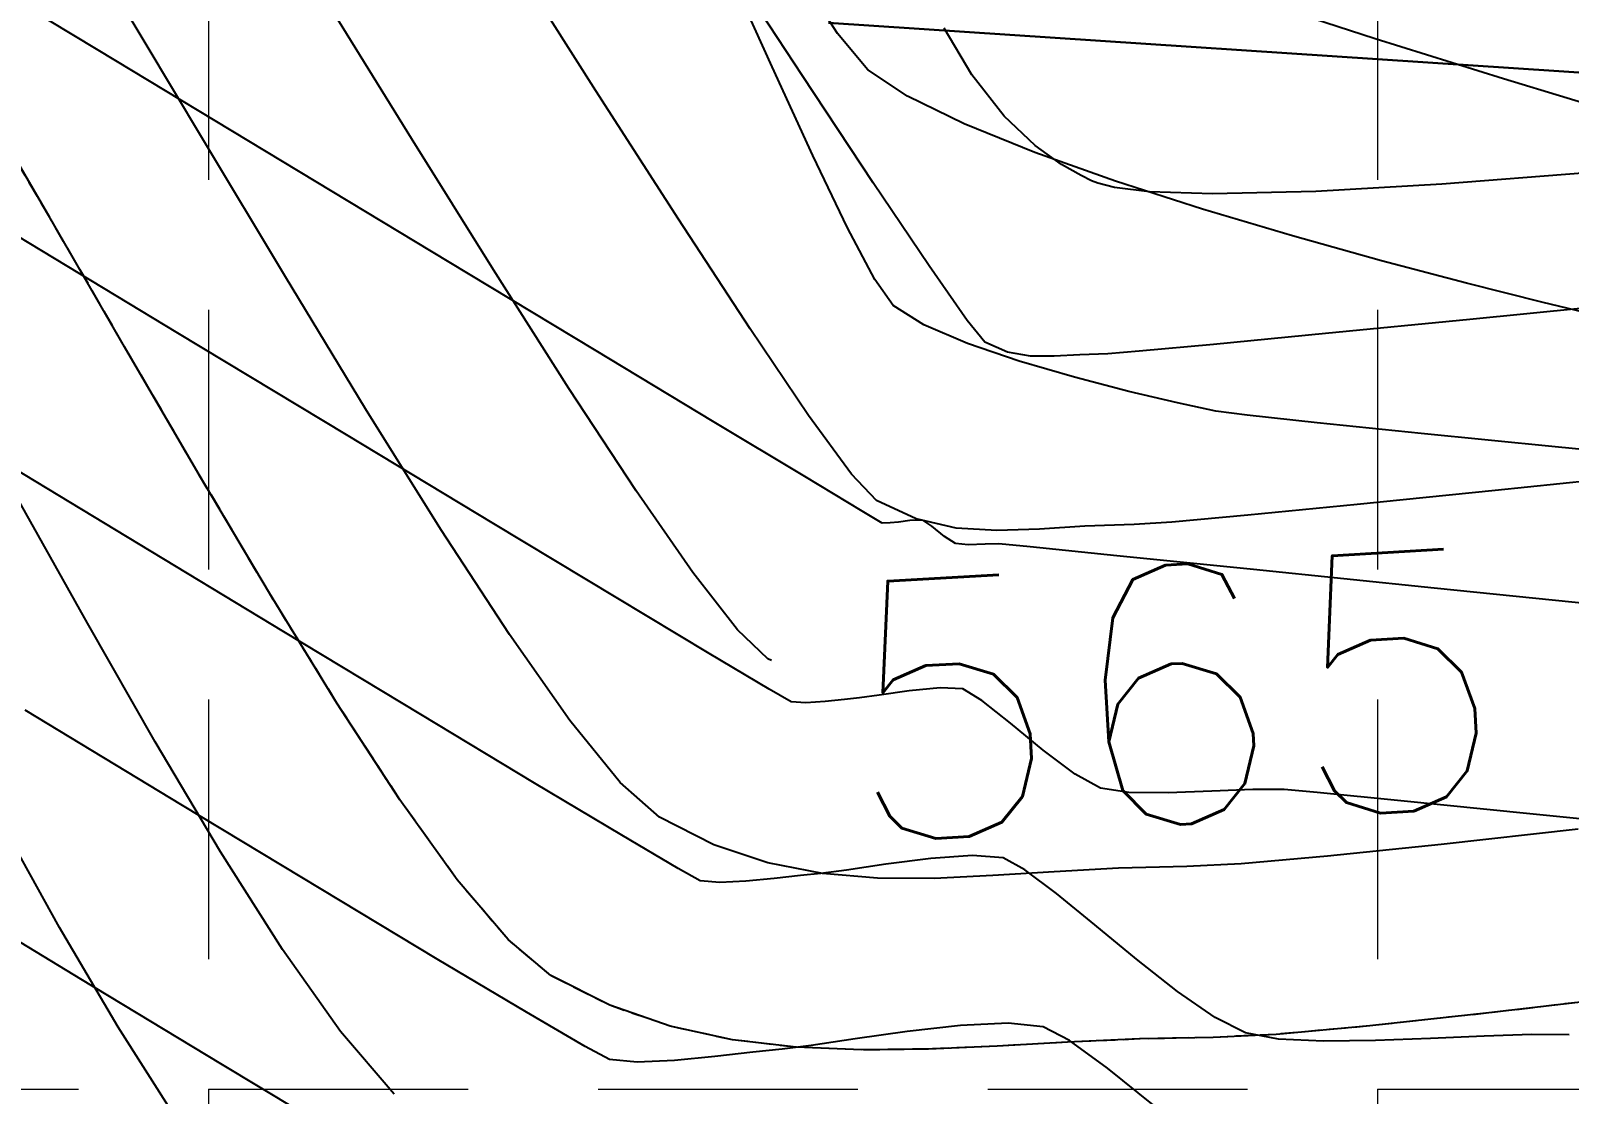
# Model space of a CAD drawing. Header units: inches. Extents: x 2547543 to 2548696, y 7125653 to 7126375.
# Drawn here: x 2547864.85 to 2547888.54, y 7125816.3 to 7125832.67 of the extents above; entities that cross this region are included whole.
import ezdxf

# ---------------------------------------------------------------- set-up
doc = ezdxf.new("R2010")
doc.units = ezdxf.units.IN
doc.header["$MEASUREMENT"] = 0
doc.linetypes.add('DASHED2', pattern=[0.375, 0.25, -0.125])
doc.linetypes.add('HIDDEN', pattern=[0.375, 0.25, -0.125])
for name, color, linetype in [('CONT-MJR', 6, 'Continuous'), ('CONT-MNR', 14, 'Continuous'), ('GRID', 254, 'HIDDEN'), ('V-100YR-LINE', 2, 'DASHED2'), ('V-AREA', 6, 'Continuous'), ('V-PROP-E', 3, 'Continuous'), ('V-TOPO-MAJR-E', 6, 'Continuous'), ('V-TOPO-MINR-E', 14, 'Continuous')]:
    doc.layers.add(name, color=color, linetype=linetype)
doc.styles.add('L80', font='simplex', dxfattribs={"height": 3.2})

msp = doc.modelspace()

# ---------------------------------------------------------------- linework, layer by layer
at = {"layer": 'CONT-MJR', "color": 35, "extrusion": (0.8507250096582883, 0.5256110329339608, 0), "elevation": 5912952.736657342}
msp.add_lwpolyline([(4722933.704770148, 565), (4722936.245714247, 565)], dxfattribs=at)
at = {"layer": 'CONT-MJR', "color": 35, "extrusion": (0.8485206964550687, 0.5291621941214294, 0), "elevation": 5932641.406145856}
msp.add_lwpolyline([(4698175.854731409, 565), (4698178.241795553, 565)], dxfattribs=at)
at = {"layer": 'CONT-MJR', "color": 35, "extrusion": (0.8441180952153569, 0.5361572915945451, 0), "elevation": 5971270.010207996}
msp.add_lwpolyline([(4648978.891023492, 565.0000000000009), (4648981.058370545, 565.0000000000009)], dxfattribs=at)
at = {"layer": 'CONT-MJR', "color": 35, "elevation": 565}
for points in [[(2547874.168374721, 7125825.588524688), (2547873.13614199, 7125827.162239997)], [(2547875.728617515, 7125823.447659131), (2547875.042100237, 7125824.330396034)], [(2547876.253267677, 7125822.97345305), (2547876.199225537, 7125823.000119078)]]:
    msp.add_lwpolyline(points, dxfattribs=at)
at = {"layer": 'CONT-MJR', "color": 35, "extrusion": (0.8213623002575697, 0.5704068475356813, 0), "elevation": 6157347.497742562}
msp.add_lwpolyline([(4399558.092566207, 565), (4399559.624324668, 565)], dxfattribs=at)
at = {"layer": 'CONT-MJR', "color": 35, "extrusion": (-0.689123643983295, -0.7246437768332694, 0), "elevation": -6919485.022680281}
msp.add_lwpolyline([(-3064270.480311646, 565.0000000000009), (-3064271.129745253, 565.0000000000009)], dxfattribs=at)
at = {"layer": 'CONT-MNR', "color": 35, "extrusion": (0.8440911590985362, 0.5361996970641535, 0), "elevation": 5971506.364706349}
msp.add_lwpolyline([(4648682.555629991, 564.0000000000009), (4648685.16275225, 564.0000000000009)], dxfattribs=at)
at = {"layer": 'CONT-MNR', "color": 35, "extrusion": (0.8362699953329131, 0.5483178776092292, 0), "elevation": 6037933.928871655}
msp.add_lwpolyline([(4562073.11674046, 563.0000000000009), (4562075.455527477, 563.0000000000009)], dxfattribs=at)
at = {"layer": 'CONT-MNR', "color": 35, "extrusion": (0.8581347467345724, 0.5134245382203617, 0), "elevation": 5844990.123914445}
msp.add_lwpolyline([(4806785.518713433, 566.0000000000009), (4806788.07533187, 566.0000000000009)], dxfattribs=at)
at = {"layer": 'CONT-MNR', "color": 35}
for points, elevation in [([(2547879.339847756, 7125831.997307099), (2547878.913577456, 7125832.714511849)], 562), ([(2547877.820597159, 7125830.331155209), (2547876.729648684, 7125831.981068608)], 563), ([(2547881.021624879, 7125830.444241659), (2547880.720189382, 7125830.616994372)], 562), ([(2547881.279203096, 7125830.326330957), (2547881.181879854, 7125830.364892549)], 562), ([(2547881.536748807, 7125830.261998862), (2547881.279203096, 7125830.326330957)], 562), ([(2547883.046218473, 7125830.162014783), (2547882.072832271, 7125830.196174417)], 562), ([(2547884.633672575, 7125830.197644053), (2547883.046218473, 7125830.162014783)], 562), ([(2547866.294288244, 7125827.807798871), (2547865.13971112, 7125829.799730804)], 567), ([(2547879.266323418, 7125828.21329709), (2547878.679640396, 7125829.053219983)], 563), ([(2547889.638315517, 7125828.488759181), (2547887.006816628, 7125828.228447985)], 563), ([(2547879.540191247, 7125827.877420688), (2547879.266323418, 7125828.21329709)], 563), ([(2547883.062189858, 7125827.844577662), (2547881.915807822, 7125827.738352347)], 563), ([(2547884.786983768, 7125828.010831843), (2547883.062189858, 7125827.844577662)], 563), ([(2547880.242782273, 7125827.663363825), (2547879.89058099, 7125827.724318235)], 563), ([(2547880.60889062, 7125827.661300853), (2547880.242782273, 7125827.663363825)], 563), ([(2547881.431210582, 7125827.700822805), (2547881.001001549, 7125827.684872715)], 563), ([(2547881.915807822, 7125827.738352347), (2547881.431210582, 7125827.700822805)], 563), ([(2547871.161957845, 7125824.995216872), (2547870.004375597, 7125826.852657616)], 566), ([(2547887.39727338, 7125825.592318861), (2547885.274458315, 7125825.376755451)], 564), ([(2547885.274458315, 7125825.376755451), (2547883.590571003, 7125825.211667272)], 564), ([(2547879.722608703, 7125824.976418584), (2547879.0954825, 7125825.015120843)], 564), ([(2547881.078768472, 7125825.043365549), (2547880.378808755, 7125824.999293021)], 564), ([(2547881.837173663, 7125825.068257559), (2547881.078768472, 7125825.043365549)], 564), ([(2547882.420009949, 7125825.105889563), (2547881.837173663, 7125825.068257559)], 564), ([(2547869.562739619, 7125822.318881839), (2547868.522055037, 7125824.014166141)], 567), ([(2547866.764569691, 7125821.721297583), (2547865.723377028, 7125823.548250065)], 568), ([(2547873.147840173, 7125822.054179263), (2547872.218076217, 7125823.37489735)], 566), ([(2547875.366776891, 7125820.138878798), (2547874.528742681, 7125820.561468272)], 566), ([(2547881.599486883, 7125819.777605287), (2547880.607492536, 7125819.722392125)], 566), ([(2547883.48849785, 7125819.845367233), (2547882.649099824, 7125819.80312707)], 566), ([(2547872.196967581, 7125818.67765614), (2547871.416448434, 7125819.59741859)], 567), ([(2547879.664210712, 7125819.661974813), (2547878.760735338, 7125819.620840572)], 566), ([(2547880.607492536, 7125819.722392125), (2547879.664210712, 7125819.661974813)], 566), ([(2547866.195737969, 7125817.327349734), (2547865.293101502, 7125818.865296768)], 569), ([(2547872.858259826, 7125818.122817469), (2547872.196967581, 7125818.67765614)], 567), ([(2547869.617681896, 7125817.260064484), (2547868.722381284, 7125818.522347731)], 568), ([(2547875.653029096, 7125817.133468068), (2547874.696566749, 7125817.34201969)], 567), ([(2547884.027622277, 7125817.218014501), (2547883.055062905, 7125817.170561824)], 567), ([(2547877.641126822, 7125816.978406115), (2547876.634512103, 7125817.019040426)], 567), ([(2547878.672984304, 7125816.991234486), (2547877.641126822, 7125816.978406115)], 567), ([(2547880.812871766, 7125817.095956683), (2547879.730195601, 7125817.037194892)], 567), ([(2547881.92112385, 7125817.147189209), (2547880.812871766, 7125817.095956683)], 567)]:
    msp.add_lwpolyline(points, dxfattribs=dict(at, elevation=elevation))
at = {"layer": 'CONT-MNR', "color": 35, "extrusion": (0.7887853792894115, 0.6146687119247727, 0), "elevation": 6389755.946642552}
msp.add_lwpolyline([(4054649.570727915, 562), (4054650.382784545, 562)], dxfattribs=at)
at = {"layer": 'CONT-MNR', "color": 35, "extrusion": (0.863310701623858, 0.5046727974259383, 0), "elevation": 5795811.700418236}
msp.add_lwpolyline([(4865966.896535756, 567.0000000000009), (4865969.195126493, 567.0000000000009)], dxfattribs=at)
at = {"layer": 'CONT-MNR', "color": 35, "extrusion": (0.8416909266405856, 0.5399596133146556, 0), "elevation": 5992183.406507591}
msp.add_lwpolyline([(4621996.760320679, 564.0000000000009), (4621999.11180455, 564.0000000000009)], dxfattribs=at)
at = {"layer": 'CONT-MNR', "color": 35, "extrusion": (-0.6871189905986417, -0.7265449007175702, 0), "elevation": -6927933.058769551}
msp.add_lwpolyline([(-3045144.293419951, 562.0000000000009), (-3045144.944377187, 562.0000000000009)], dxfattribs=at)
at = {"layer": 'CONT-MNR', "color": 35, "extrusion": (0.857617678659916, 0.5142877766873105, 0), "elevation": 5849823.994433006}
msp.add_lwpolyline([(4800899.06153047, 566), (4800901.561761742, 566)], dxfattribs=at)
at = {"layer": 'CONT-MNR', "color": 35, "extrusion": (-0.582404267180895, -0.8128992985416366, 0), "elevation": -7276479.313787471}
msp.add_lwpolyline([(-2078943.708336084, 562), (-2078944.210546092, 562)], dxfattribs=at)
at = {"layer": 'CONT-MNR', "color": 35, "extrusion": (-0.4437279955446557, -0.896161517791253, 0), "elevation": -7516461.165046604}
msp.add_lwpolyline([(-878617.3572997916, 562.0000000000009), (-878617.5361235552, 562.0000000000009)], dxfattribs=at)
at = {"layer": 'CONT-MNR', "color": 35, "extrusion": (0.07971876727431046, -0.9968173945835136, 0), "elevation": -6900037.227120062}
msp.add_lwpolyline([(3107842.304997741, 562.0000000000005), (3107840.065355252, 562.0000000000005)], dxfattribs=at)
at = {"layer": 'CONT-MNR', "color": 35, "extrusion": (0.8299201563846338, 0.557882186511189, 0), "elevation": 6089908.965171553}
msp.add_lwpolyline([(4492453.033455469, 563.0000000000009), (4492454.573284591, 563.0000000000009)], dxfattribs=at)
at = {"layer": 'CONT-MNR', "color": 35, "extrusion": (-0.1218723941843647, -0.9925457770479762, 0), "elevation": -7383229.157489361}
msp.add_lwpolyline([(1660447.605246898, 562), (1660447.065137337, 562)], dxfattribs=at)
at = {"layer": 'CONT-MNR', "color": 35, "extrusion": (0.05786748725537072, -0.9983242729287662, 0), "elevation": -6966449.569509645}
msp.add_lwpolyline([(2955970.906986218, 562.0000000000009), (2955968.962563653, 562.0000000000009)], dxfattribs=at)
at = {"layer": 'CONT-MNR', "color": 35, "extrusion": (0.8370668095634589, 0.5471006820752942, 0), "elevation": 6031287.775412203}
msp.add_lwpolyline([(4570849.52179656, 564), (4570851.539899662, 564)], dxfattribs=at)
at = {"layer": 'CONT-MNR', "color": 35, "extrusion": (0.8547144262236153, 0.5190984970169302, 0), "elevation": 5876707.258099701}
msp.add_lwpolyline([(4767951.519872192, 566.0000000000005), (4767953.897370089, 566.0000000000005)], dxfattribs=at)
at = {"layer": 'CONT-MNR', "color": 35, "extrusion": (0.8280349260821248, 0.5606765209888587, 0), "elevation": 6105014.751101522}
msp.add_lwpolyline([(4471898.712497616, 564), (4471900.319727317, 564)], dxfattribs=at)
at = {"layer": 'CONT-MNR', "color": 35, "extrusion": (0.09756497137498586, -0.9952291577122317, 0), "elevation": -6843247.502913572}
msp.add_lwpolyline([(3230962.666871647, 563), (3230960.436397546, 563)], dxfattribs=at)
at = {"layer": 'CONT-MNR', "color": 35, "extrusion": (0.400395013520391, 0.9163426395994055, 0), "elevation": 7549858.189469905}
msp.add_lwpolyline([(518414.903705149, 563), (518415.2860836694, 563)], dxfattribs=at)
at = {"layer": 'CONT-MNR', "color": 35, "extrusion": (0.8642523115348376, 0.5030585870519358, 0), "elevation": 5786708.20288701}
msp.add_lwpolyline([(4876784.884532135, 567), (4876787.136487504, 567)], dxfattribs=at)
at = {"layer": 'CONT-MNR', "color": 35, "extrusion": (0.06000695901785449, -0.9981979587583966, 0), "elevation": -6960096.058694544}
msp.add_lwpolyline([(2970888.864213497, 563), (2970888.471394692, 563)], dxfattribs=at)
at = {"layer": 'CONT-MNR', "color": 35, "extrusion": (0.8072789010556458, 0.5901701245491751, 0), "elevation": 6262297.265176336}
msp.add_lwpolyline([(4248847.685423691, 564), (4248848.805096505, 564)], dxfattribs=at)
at = {"layer": 'CONT-MNR', "color": 35, "extrusion": (0.8602587509282625, 0.5098577070628094, 0), "elevation": 5824982.48510836}
msp.add_lwpolyline([(4831002.063208692, 567), (4831004.210673154, 567)], dxfattribs=at)
at = {"layer": 'CONT-MNR', "color": 35, "extrusion": (0.729366338611354, 0.6841233398303757, 0), "elevation": 6733279.85127761}
msp.add_lwpolyline([(3454274.492154427, 564), (3454275.052126607, 564)], dxfattribs=at)
at = {"layer": 'CONT-MNR', "color": 35, "extrusion": (0.1028563885657225, -0.9946962166064659, 0), "elevation": -6825965.260721444}
msp.add_lwpolyline([(3267313.140989233, 564.0000000000009), (3267310.640382247, 564.0000000000009)], dxfattribs=at)
at = {"layer": 'CONT-MNR', "color": 35, "extrusion": (0.872223571041419, 0.489107393237676, 0), "elevation": 5707601.520134175}
msp.add_lwpolyline([(4969131.299585145, 568), (4969133.484187232, 568)], dxfattribs=at)
at = {"layer": 'CONT-MNR', "color": 35, "extrusion": (-0.4191214337012723, -0.9079301866400247, 0), "elevation": -7537622.2462345}
msp.add_lwpolyline([(-673290.2692202716, 564), (-673290.9444219023, 564)], dxfattribs=at)
at = {"layer": 'CONT-MNR', "color": 35, "extrusion": (0.08999825792131708, -0.995941922790244, 0), "elevation": -6867602.978237403}
msp.add_lwpolyline([(3178855.93754085, 564.0000000000009), (3178854.762210215, 564.0000000000009)], dxfattribs=at)
at = {"layer": 'CONT-MNR', "color": 35, "extrusion": (0.8377552910509991, 0.5460458518440149, 0), "elevation": 6025519.726451011}
msp.add_lwpolyline([(4578441.179706015, 566), (4578443.113826324, 566)], dxfattribs=at)
at = {"layer": 'CONT-MNR', "color": 35, "extrusion": (-0.2237364293104845, -0.9746496858868804, 0), "elevation": -7515236.483810486}
msp.add_lwpolyline([(888982.9153153016, 564), (888982.2866400192, 564)], dxfattribs=at)
at = {"layer": 'CONT-MNR', "color": 35, "extrusion": (0.03483777845165534, -0.9993929803598549, 0), "elevation": -7032736.991407954}
msp.add_lwpolyline([(2794581.677988715, 564), (2794581.021390096, 564)], dxfattribs=at)
at = {"layer": 'CONT-MNR', "color": 35, "extrusion": (0.8380000519315203, 0.5456701503314703, 0), "elevation": 6023463.361870138}
msp.add_lwpolyline([(4581141.327927396, 567), (4581143.105952661, 567)], dxfattribs=at)
at = {"layer": 'CONT-MNR', "color": 35, "extrusion": (0.7762618391481079, 0.6304106257689485, 0), "elevation": 6470010.635951817}
msp.add_lwpolyline([(3925296.192769991, 566), (3925297.427709519, 566)], dxfattribs=at)
at = {"layer": 'CONT-MNR', "color": 35, "extrusion": (0.8603774484712003, 0.5096573811514821, 0), "elevation": 5823854.742973916}
msp.add_lwpolyline([(4832355.239654523, 568), (4832357.208077184, 568)], dxfattribs=at)
at = {"layer": 'CONT-MNR', "color": 35, "extrusion": (-0.6634074889692344, -0.7482583134048931, 0), "elevation": -7022233.518272012}
msp.add_lwpolyline([(-2820854.427884721, 566.0000000000009), (-2820855.232932252, 566.0000000000009)], dxfattribs=at)
at = {"layer": 'CONT-MNR', "color": 35, "extrusion": (0.8125251549379056, 0.5829261296194678, 0), "elevation": 6224036.055701397}
msp.add_lwpolyline([(4304686.848893747, 567), (4304688.364512034, 567)], dxfattribs=at)
at = {"layer": 'CONT-MNR', "color": 35, "extrusion": (0.8729904375562261, 0.487737322680343, 0), "elevation": 5699789.852323927}
msp.add_lwpolyline([(4978082.732554344, 569), (4978084.624345096, 569)], dxfattribs=at)
at = {"layer": 'CONT-MNR', "color": 35, "extrusion": (0.1100996262470143, -0.9939205563324808, 0), "elevation": -6801977.761681251}
msp.add_lwpolyline([(3316949.087813416, 566.0000000000005), (3316946.969198002, 566.0000000000005)], dxfattribs=at)
at = {"layer": 'CONT-MNR', "color": 35, "extrusion": (0.8445162484312106, 0.5355299301959453, 0), "elevation": 5967805.630782522}
msp.add_lwpolyline([(4653409.56644946, 568.0000000000009), (4653411.348965059, 568.0000000000009)], dxfattribs=at)
at = {"layer": 'CONT-MNR', "color": 35, "extrusion": (-0.3193989069074987, -0.9476203555571687, 0), "elevation": -7566360.820725845}
msp.add_lwpolyline([(138440.2771746032, 566.0000000000005), (138439.3978031413, 566.0000000000005)], dxfattribs=at)
at = {"layer": 'CONT-MNR', "color": 35, "extrusion": (0.1025469875108023, -0.9947281615358335, 0), "elevation": -6826975.877892904}
msp.add_lwpolyline([(3265185.910410994, 566), (3265184.150501227, 566)], dxfattribs=at)
at = {"layer": 'CONT-MNR', "color": 35, "extrusion": (0.1917645276304671, 0.9814409640638933, 0), "elevation": 7482163.787160141}
msp.add_lwpolyline([(-1134111.448407647, 566.0000000000005), (-1134110.595078216, 566.0000000000005)], dxfattribs=at)
at = {"layer": 'CONT-MNR', "color": 35, "extrusion": (0.02430823854477915, -0.9997045111125837, 0), "elevation": -7061779.663343091}
msp.add_lwpolyline([(2720345.905692098, 566), (2720344.855768917, 566)], dxfattribs=at)
at = {"layer": 'CONT-MNR', "color": 35, "extrusion": (0.08758003407499293, -0.9961574863601755, 0), "elevation": -6875295.062674727}
msp.add_lwpolyline([(3162174.089954027, 566.0000000000009), (3162172.756310137, 566.0000000000009)], dxfattribs=at)
at = {"layer": 'CONT-MNR', "color": 35, "extrusion": (-0.08305926778958315, -0.9965446091541804, 0), "elevation": -7312822.003388573}
msp.add_lwpolyline([(1947208.613902713, 566.0000000000005), (1947207.760372741, 566.0000000000005)], dxfattribs=at)
at = {"layer": 'CONT-MNR', "color": 35, "extrusion": (-0.003020990342275624, -0.9999954367982645, 0), "elevation": -7133484.22141758}
msp.add_lwpolyline([(2526340.101995197, 566), (2526339.229416219, 566)], dxfattribs=at)
at = {"layer": 'CONT-MNR', "color": 35, "extrusion": (-0.4506869589064424, -0.8926820627029888, 0), "elevation": -7509383.090492426}
msp.add_lwpolyline([(-937071.8851128118, 567.0000000000009), (-937072.900876679, 567.0000000000009)], dxfattribs=at)
at = {"layer": 'CONT-MNR', "color": 35, "extrusion": (-0.327604754616637, -0.9448148626861101, 0), "elevation": -7567273.998289325}
msp.add_lwpolyline([(72818.23980279034, 567), (72817.25383953284, 567)], dxfattribs=at)
at = {"layer": 'CONT-MNR', "color": 35, "extrusion": (0.1173369080031849, -0.9930921659243175, 0), "elevation": -6777632.3645718}
msp.add_lwpolyline([(3366410.495644619, 567), (3366408.316749206, 567)], dxfattribs=at)
at = {"layer": 'CONT-MNR', "color": 35, "extrusion": (0.1080896608814845, -0.9941411495409119, 0), "elevation": -6808668.173948735}
msp.add_lwpolyline([(3303186.812977277, 567), (3303184.966711521, 567)], dxfattribs=at)
at = {"layer": 'CONT-MNR', "color": 35, "extrusion": (0.8432562842490144, 0.5375117106394477, 0), "elevation": 5978714.442309644}
msp.add_lwpolyline([(4639380.690602261, 569), (4639382.324346642, 569)], dxfattribs=at)
at = {"layer": 'CONT-MNR', "color": 35, "extrusion": (0.7597354836215412, 0.6502322622927463, 0), "elevation": 6569143.233890619}
msp.add_lwpolyline([(3757027.927423407, 568.0000000000005), (3757029.196741563, 568.0000000000005)], dxfattribs=at)
at = {"layer": 'CONT-MNR', "color": 35, "extrusion": (0.02060750206662387, -0.9997876428815142, 0), "elevation": -7071798.447237902}
msp.add_lwpolyline([(2694187.286027831, 567), (2694186.151847925, 567)], dxfattribs=at)
at = {"layer": 'CONT-MNR', "color": 35, "extrusion": (0.09012282830747567, -0.9959306581373331, 0), "elevation": -6867197.316934759}
msp.add_lwpolyline([(3179716.062407995, 567), (3179714.618177028, 567)], dxfattribs=at)
at = {"layer": 'CONT-MNR', "color": 35, "extrusion": (-0.1158021145596937, -0.9932723041862708, 0), "elevation": -7372926.191625765}
msp.add_lwpolyline([(1705550.616773863, 567), (1705549.628643013, 567)], dxfattribs=at)
at = {"layer": 'CONT-MNR', "color": 35, "extrusion": (0.04343222267509418, -0.9990563758034383, 0), "elevation": -7008432.864027113}
msp.add_lwpolyline([(2854965.561533689, 567.0000000000005), (2854964.503323839, 567.0000000000005)], dxfattribs=at)
at = {"layer": 'GRID', "color": 252, "linetype": 'HIDDEN', "lineweight": 0, "ltscale": 16}
for p, q in [((2547867.583313598, 7126356.376313465), (2547867.583313598, 7125726.296813901)), ((2547885.583313597, 7126356.376313465), (2547885.583313597, 7125726.296813901)), ((2547561.583313602, 7125816.376313472), (2548677.583313586, 7125816.376313472))]:
    msp.add_line(p, q, dxfattribs=at)
at = {"layer": 'V-100YR-LINE', "color": 5}
for p, q in [((2547865.13971112, 7125829.799730804, 567), (2547863.979674904, 7125831.784128784, 567)), ((2547866.294288244, 7125827.807798871, 567), (2547865.13971112, 7125829.799730804, 567)), ((2547867.427153731, 7125825.861541236, 567), (2547866.294288244, 7125827.807798871, 567)), ((2547868.522055037, 7125824.014166141, 567), (2547867.427153731, 7125825.861541236, 567)), ((2547869.562739619, 7125822.318881839, 567), (2547868.522055037, 7125824.014166141, 567)), ((2547870.532954933, 7125820.828896573, 567), (2547869.562739619, 7125822.318881839, 567)), ((2547871.416448434, 7125819.59741859, 567), (2547870.532954933, 7125820.828896573, 567)), ((2547872.196967581, 7125818.67765614, 567), (2547871.416448434, 7125819.59741859, 567)), ((2547872.858259826, 7125818.122817469, 567), (2547872.196967581, 7125818.67765614, 567)), ((2547873.76501401, 7125817.665025941, 567), (2547872.858259826, 7125818.122817469, 567)), ((2547874.696566749, 7125817.34201969, 567), (2547873.76501401, 7125817.665025941, 567)), ((2547889.4652689, 7125817.803399771, 567), (2547887.301424935, 7125817.54773492, 567)), ((2547887.301424935, 7125817.54773492, 567), (2547885.465976174, 7125817.34817268, 567)), ((2547875.653029096, 7125817.133468068, 567), (2547874.696566749, 7125817.34201969, 567)), ((2547883.055062905, 7125817.170561824, 567), (2547881.92112385, 7125817.147189209, 567)), ((2547884.027622277, 7125817.218014501, 567), (2547883.055062905, 7125817.170561824, 567)), ((2547885.465976174, 7125817.34817268, 567), (2547884.027622277, 7125817.218014501, 567)), ((2547876.634512103, 7125817.019040426, 567), (2547875.653029096, 7125817.133468068, 567)), ((2547877.641126822, 7125816.978406115, 567), (2547876.634512103, 7125817.019040426, 567)), ((2547878.672984304, 7125816.991234486, 567), (2547877.641126822, 7125816.978406115, 567)), ((2547879.730195601, 7125817.037194892, 567), (2547878.672984304, 7125816.991234486, 567)), ((2547880.812871766, 7125817.095956683, 567), (2547879.730195601, 7125817.037194892, 567)), ((2547881.92112385, 7125817.147189209, 567), (2547880.812871766, 7125817.095956683, 567))]:
    msp.add_line(p, q, dxfattribs=at)
at = {"layer": 'V-AREA', "color": 7}
msp.add_line((2547877.130776349, 7125832.795139994), (2547980.005037793, 7125825.976318061), dxfattribs=at)
at = {"layer": 'V-PROP-E', "color": 7}
msp.add_line((2547980.005037793, 7125825.97631806), (2547877.13077635, 7125832.795139995), dxfattribs=at)
at = {"layer": 'V-TOPO-MAJR-E', "color": 35, "elevation": 565}
for points in [[(2547867.114499602, 7125828.01778677), (2547864.260640943, 7125829.743620041)], [(2547873.863037526, 7125823.943836208), (2547871.979192147, 7125825.079204937)], [(2547877.378816961, 7125822.376712621), (2547877.078800955, 7125822.343119295)], [(2547878.851520744, 7125822.555802453), (2547878.374285146, 7125822.50893223)], [(2547876.781858552, 7125822.322727395), (2547876.558639027, 7125822.337697786)], [(2547881.31994018, 7125821.007369873), (2547880.928868248, 7125821.223798905)], [(2547881.755542764, 7125820.943422654), (2547881.31994018, 7125821.007369873)], [(2547882.361848437, 7125820.938339656), (2547881.755542764, 7125820.943422654)], [(2547883.033112258, 7125820.963613095), (2547882.361848437, 7125820.938339656)], [(2547883.663589281, 7125820.99073518), (2547883.033112258, 7125820.963613095)], [(2547884.147534564, 7125820.991198125), (2547883.663589281, 7125820.99073518)], [(2547884.654545945, 7125820.943504008), (2547884.147534564, 7125820.991198125)]]:
    msp.add_lwpolyline(points, dxfattribs=at)
at = {"layer": 'V-TOPO-MAJR-E', "color": 35, "extrusion": (0.5172326649223474, 0.8558448284223764, 0), "elevation": 7416443.154750725}
msp.add_lwpolyline([(1505129.091025286, 565.0000000000009), (1505132.121966253, 565.0000000000009)], dxfattribs=at)
at = {"layer": 'V-TOPO-MAJR-E', "color": 35, "extrusion": (0.5168428867242868, 0.8560802710274932, 0), "elevation": 7417127.773829863}
msp.add_lwpolyline([(1501749.06973843, 565.0000000000009), (1501751.722150207, 565.0000000000009)], dxfattribs=at)
at = {"layer": 'V-TOPO-MAJR-E', "color": 35, "extrusion": (-0.5149599553317521, -0.857214234835563, 0), "elevation": -7420410.73028923}
msp.add_lwpolyline([(-1485438.563558878, 565), (-1485440.23585858, 565)], dxfattribs=at)
at = {"layer": 'V-TOPO-MAJR-E', "color": 35, "extrusion": (-0.5120605895338108, -0.8589493306629244, 0), "elevation": -7425387.493694235}
msp.add_lwpolyline([(-1460356.317310042, 565.0000000000005), (-1460357.388035115, 565.0000000000005)], dxfattribs=at)
at = {"layer": 'V-TOPO-MAJR-E', "color": 35, "extrusion": (-0.4981365697303948, -0.8670985860311592, 0), "elevation": -7447980.962343928}
msp.add_lwpolyline([(-1340372.534431162, 565), (-1340372.929292615, 565)], dxfattribs=at)
at = {"layer": 'V-TOPO-MAJR-E', "color": 35, "extrusion": (0.1053892173726349, -0.9944310498277814, 0), "elevation": -6817620.224045672}
msp.add_lwpolyline([(3284673.453809594, 565.0000000000005), (3284673.22006756, 565.0000000000005)], dxfattribs=at)
at = {"layer": 'V-TOPO-MAJR-E', "color": 35, "extrusion": (0.1341303781711487, -0.9909636934074147, 0), "elevation": -6719683.497871886}
msp.add_lwpolyline([(3480643.766303627, 565), (3480643.461474644, 565)], dxfattribs=at)
at = {"layer": 'V-TOPO-MAJR-E', "color": 35, "extrusion": (0.1432062729852834, -0.9896928631538496, 0), "elevation": -6687503.515190109}
msp.add_lwpolyline([(3542079.526672867, 565), (3542079.060918884, 565)], dxfattribs=at)
at = {"layer": 'V-TOPO-MAJR-E', "color": 35, "extrusion": (-0.05292673926749557, -0.9985983978910193, 0), "elevation": -7250685.907539624}
msp.add_lwpolyline([(2167161.538085245, 565), (2167161.186671631, 565)], dxfattribs=at)
at = {"layer": 'V-TOPO-MAJR-E', "color": 35, "extrusion": (0.516693628063244, 0.8561703654757283, 0), "elevation": 7417391.034969062}
msp.add_lwpolyline([(1500448.089730791, 565.0000000000009), (1500448.431739774, 565.0000000000009)], dxfattribs=at)
at = {"layer": 'V-TOPO-MAJR-E', "color": 35, "extrusion": (0.06851155477251313, -0.9976503229401839, 0), "elevation": -6934519.941789442}
msp.add_lwpolyline([(3030091.558237482, 565.0000000000009), (3030091.260595717, 565.0000000000009)], dxfattribs=at)
at = {"layer": 'V-TOPO-MAJR-E', "color": 35, "extrusion": (-0.6235720186279391, -0.7817659097097273, 0), "elevation": -7159511.360157799}
msp.add_lwpolyline([(-2451617.539810069, 565.0000000000009), (-2451618.102271975, 565.0000000000009)], dxfattribs=at)
at = {"layer": 'V-TOPO-MAJR-E', "color": 35, "extrusion": (0.635192038732064, 0.7723542412205713, 0), "elevation": 7122051.901756549}
msp.add_lwpolyline([(2558398.882204479, 565.0000000000009), (2558399.536119966, 565.0000000000009)], dxfattribs=at)
at = {"layer": 'V-TOPO-MAJR-E', "color": 35, "extrusion": (-0.6041262762509676, -0.7968886009619786, 0), "elevation": -7217727.523626319}
msp.add_lwpolyline([(-2274518.572340221, 565.0000000000005), (-2274519.185776692, 565.0000000000005)], dxfattribs=at)
at = {"layer": 'V-TOPO-MAJR-E', "color": 35, "extrusion": (-0.09839070209854185, -0.9951478632547809, 0), "elevation": -7341933.645891058}
msp.add_lwpolyline([(1834408.739209078, 565), (1834407.44413119, 565)], dxfattribs=at)
at = {"layer": 'V-TOPO-MAJR-E', "color": 35, "extrusion": (-0.09980311378241369, -0.9950072052399092, 0), "elevation": -7344530.005956282}
msp.add_lwpolyline([(1823987.766421238, 565), (1823985.766052359, 565)], dxfattribs=at)
at = {"layer": 'V-TOPO-MAJR-E', "color": 35, "extrusion": (-0.1007011425008257, -0.9949167200821526, 0), "elevation": -7346173.301489435}
msp.add_lwpolyline([(1817360.653941753, 565), (1817358.028823795, 565)], dxfattribs=at)
at = {"layer": 'V-TOPO-MINR-E', "color": 35, "extrusion": (-0.5168334288765126, -0.8560859809597088, 0), "elevation": -7417147.460668763}
msp.add_lwpolyline([(-1501676.114352534, 564), (-1501679.678715443, 564)], dxfattribs=at)
at = {"layer": 'V-TOPO-MINR-E', "color": 35, "extrusion": (0.911130595925582, 0.4121177467281578, 0), "elevation": 5258129.896006856}
msp.add_lwpolyline([(5442538.638627325, 563.0000000000009), (5442540.324164885, 563.0000000000009)], dxfattribs=at)
at = {"layer": 'V-TOPO-MINR-E', "color": 35}
for points, elevation in [([(2547877.268744193, 7125832.633613726), (2547876.646811779, 7125833.609020218)], 562), ([(2547885.55122416, 7125832.552148302), (2547883.637127407, 7125833.174720014)], 561), ([(2547871.292268775, 7125829.110873492), (2547868.724600217, 7125830.660852813)], 564), ([(2547873.528297619, 7125827.761291804), (2547871.292268775, 7125829.110873492)], 564), ([(2547878.127033706, 7125828.445567216), (2547877.846352559, 7125828.843441951)], 563), ([(2547888.137982017, 7125828.488817737), (2547886.955493271, 7125828.785987212)], 562), ([(2547880.067990048, 7125827.585728157), (2547879.269994702, 7125827.858589078)], 563), ([(2547875.372837792, 7125826.648305305), (2547873.528297619, 7125827.761291804)], 564), ([(2547881.757825492, 7125827.120897504), (2547880.921212642, 7125827.33718864)], 563), ([(2547876.766040337, 7125825.808111557), (2547875.372837792, 7125826.648305305)], 564), ([(2547883.579466537, 7125826.75291165), (2547883.093874014, 7125826.816768291)], 563), ([(2547884.654991341, 7125826.63613534), (2547883.579466537, 7125826.75291165)], 563), ([(2547886.256553899, 7125826.472243842), (2547884.654991341, 7125826.63613534)], 563), ([(2547890.782214171, 7125826.02633321), (2547888.320259685, 7125826.267041638)], 563), ([(2547878.082643932, 7125825.093739032), (2547877.959036719, 7125825.090892553)], 564), ([(2547878.208436783, 7125825.105973041), (2547878.082643932, 7125825.093739032)], 564), ([(2547878.384043927, 7125825.131086011), (2547878.208436783, 7125825.105973041)], 564), ([(2547878.918654566, 7125824.883051709), (2547878.721599984, 7125825.043873402)], 564), ([(2547868.743342182, 7125823.417842842), (2547866.336085163, 7125824.874668189)], 566), ([(2547879.087146354, 7125824.775693894), (2547878.918654566, 7125824.883051709)], 564), ([(2547879.545158074, 7125824.767753392), (2547879.283176904, 7125824.758607085)], 564), ([(2547879.757096935, 7125824.771862273), (2547879.545158074, 7125824.767753392)], 564), ([(2547881.570843308, 7125824.589449024), (2547880.235726603, 7125824.724254395)], 564), ([(2547886.460052701, 7125824.091212509), (2547883.674825768, 7125824.375687837)], 564), ([(2547870.852819812, 7125822.143758301), (2547868.743342182, 7125823.417842842)], 566), ([(2547873.947497883, 7125820.285746602), (2547872.606783298, 7125821.087898307)], 566), ([(2547879.350345884, 7125819.974286949), (2547878.706540341, 7125819.928156245)], 566), ([(2547879.819442639, 7125819.936244554), (2547879.350345884, 7125819.974286949)], 566), ([(2547876.293226007, 7125819.617147396), (2547875.858284299, 7125819.574699608)], 566), ([(2547876.699748649, 7125819.664488986), (2547876.293226007, 7125819.617147396)], 566), ([(2547880.644619289, 7125819.385993059), (2547880.155482853, 7125819.753444785)], 566), ([(2547881.872579593, 7125818.378286964), (2547881.234451639, 7125818.904177682)], 566), ([(2547883.084121085, 7125817.475432741), (2547882.506602845, 7125817.878609213)], 566), ([(2547879.898703772, 7125817.390678119), (2547879.165781766, 7125817.355485516)], 567), ([(2547880.436443461, 7125817.335285832), (2547879.898703772, 7125817.390678119)], 567), ([(2547886.404156353, 7125817.154162364), (2547885.556093598, 7125817.121602007)], 566), ([(2547887.229118994, 7125817.192048972), (2547886.404156353, 7125817.154162364)], 566), ([(2547887.963038586, 7125817.21694509), (2547887.229118994, 7125817.192048972)], 566), ([(2547875.966525439, 7125816.94591267), (2547875.384057131, 7125816.87808133)], 567), ([(2547876.863235722, 7125817.048011989), (2547876.416898326, 7125816.992093453)], 567), ([(2547877.541316352, 7125817.149991087), (2547876.863235722, 7125817.048011989)], 567), ([(2547881.427093673, 7125816.697799624), (2547880.84420319, 7125817.122642746)], 567), ([(2547884.752873665, 7125817.112684642), (2547884.062439489, 7125817.14572701)], 566), ([(2547885.556093598, 7125817.121602007), (2547884.752873665, 7125817.112684642)], 566), ([(2547874.188339835, 7125816.792116692), (2547873.757843642, 7125816.831308253)], 567), ([(2547874.760869797, 7125816.817261861), (2547874.188339835, 7125816.792116692)], 567)]:
    msp.add_lwpolyline(points, dxfattribs=dict(at, elevation=elevation))
at = {"layer": 'V-TOPO-MINR-E', "color": 35, "extrusion": (0.766513348778624, 0.6422283753807361, 0), "elevation": 6529393.853062821}
msp.add_lwpolyline([(3825726.021998883, 562), (3825726.75585217, 562)], dxfattribs=at)
at = {"layer": 'V-TOPO-MINR-E', "color": 35, "extrusion": (-0.2992705872886885, -0.9541682847296296, 0), "elevation": -7561750.628813121}
msp.add_lwpolyline([(298561.560509624, 561), (298559.4932966861, 561)], dxfattribs=at)
at = {"layer": 'V-TOPO-MINR-E', "color": 35, "extrusion": (-0.5168224472250419, -0.856092610670317, 0), "elevation": -7417166.723100107}
msp.add_lwpolyline([(-1501577.652564937, 564), (-1501580.969331466, 564)], dxfattribs=at)
at = {"layer": 'V-TOPO-MINR-E', "color": 35, "extrusion": (0.908655901022586, 0.4175457502320345, 0), "elevation": 5290503.721303513}
msp.add_lwpolyline([(5411072.996354868, 563), (5411074.496909659, 563)], dxfattribs=at)
at = {"layer": 'V-TOPO-MINR-E', "color": 35, "extrusion": (0.554923604250938, 0.8319013123232518, 0), "elevation": 7341866.550044525}
msp.add_lwpolyline([(1834708.849588079, 562.0000000000009), (1834709.580601595, 562.0000000000009)], dxfattribs=at)
at = {"layer": 'V-TOPO-MINR-E', "color": 35, "extrusion": (-0.2907420097062972, -0.9568014860941341, 0), "elevation": -7558784.522766599}
msp.add_lwpolyline([(366045.9224382448, 561), (366043.8718974877, 561)], dxfattribs=at)
at = {"layer": 'V-TOPO-MINR-E', "color": 35, "extrusion": (-0.4386400620257163, -0.898662837768468, 0), "elevation": -7521321.622610773}
msp.add_lwpolyline([(-835990.6834560167, 562), (-835991.6570559363, 562)], dxfattribs=at)
at = {"layer": 'V-TOPO-MINR-E', "color": 35, "extrusion": (-0.3743790048338057, -0.9272757738341111, 0), "elevation": -7561483.163774698}
msp.add_lwpolyline([(-305173.7581900461, 562.0000000000009), (-305174.9293920477, 562.0000000000009)], dxfattribs=at)
at = {"layer": 'V-TOPO-MINR-E', "color": 35, "extrusion": (0.9018451683220622, 0.4320593620952468, 0), "elevation": 5376572.354611376}
msp.add_lwpolyline([(5325560.733599652, 563.0000000000009), (5325561.971532759, 563.0000000000009)], dxfattribs=at)
at = {"layer": 'V-TOPO-MINR-E', "color": 35, "extrusion": (0.3340057987288202, 0.9425710192953755, 0), "elevation": 7567608.398123015}
msp.add_lwpolyline([(-21490.64913302287, 562.0000000000009), (-21489.33209843887, 562.0000000000009)], dxfattribs=at)
at = {"layer": 'V-TOPO-MINR-E', "color": 35, "extrusion": (0.3061884707327194, 0.95197091362623, 0), "elevation": 7563715.193740178}
msp.add_lwpolyline([(-243663.4355561859, 562.0000000000005), (-243662.0268448372, 562.0000000000005)], dxfattribs=at)
at = {"layer": 'V-TOPO-MINR-E', "color": 35, "extrusion": (-0.2856200698305526, -0.9583429322064154, 0), "elevation": -7556715.237678961}
msp.add_lwpolyline([(406466.9646058823, 562.0000000000005), (406465.5194154449, 562.0000000000005)], dxfattribs=at)
at = {"layer": 'V-TOPO-MINR-E', "color": 35, "extrusion": (0.8842820496655114, 0.4669531632180706, 0), "elevation": 5580470.963265775}
msp.add_lwpolyline([(5111502.915396897, 563), (5111503.813925726, 563)], dxfattribs=at)
at = {"layer": 'V-TOPO-MINR-E', "color": 35, "extrusion": (-0.2694557391249421, -0.9630127749166318, 0), "elevation": -7548806.896651807}
msp.add_lwpolyline([(533550.8742162648, 562.0000000000009), (533549.4482683442, 562.0000000000009)], dxfattribs=at)
at = {"layer": 'V-TOPO-MINR-E', "color": 35, "extrusion": (-0.2559385055125686, -0.9666930647294378, 0), "elevation": -7540591.647467146}
msp.add_lwpolyline([(639250.6795659391, 562.0000000000009), (639249.3288721694, 562.0000000000009)], dxfattribs=at)
at = {"layer": 'V-TOPO-MINR-E', "color": 35, "extrusion": (-0.533478801716898, -0.845813435763882, 0), "elevation": -7386360.410339851}
msp.add_lwpolyline([(-1646448.309769343, 563.0000000000005), (-1646448.867847361, 563.0000000000005)], dxfattribs=at)
at = {"layer": 'V-TOPO-MINR-E', "color": 35, "extrusion": (-0.2313575473365573, -0.9728687914053018, 0), "elevation": -7521969.300169006}
msp.add_lwpolyline([(830147.6830609732, 562), (830146.6515206324, 562)], dxfattribs=at)
at = {"layer": 'V-TOPO-MINR-E', "color": 35, "extrusion": (-0.3958996407151917, -0.9182937844075731, 0), "elevation": -7552307.91887727}
msp.add_lwpolyline([(-481410.9919566796, 563.0000000000009), (-481411.7225846364, 563.0000000000009)], dxfattribs=at)
at = {"layer": 'V-TOPO-MINR-E', "color": 35, "extrusion": (-0.2796711677808756, -0.9600958482943676, 0), "elevation": -7554046.074699471}
msp.add_lwpolyline([(453321.4416082515, 563), (453320.5529234456, 563)], dxfattribs=at)
at = {"layer": 'V-TOPO-MINR-E', "color": 35, "extrusion": (-0.2291338731742281, -0.9733949189122455, 0), "elevation": -7520049.928089225}
msp.add_lwpolyline([(847327.5578905207, 563.0000000000009), (847326.789275331, 563.0000000000009)], dxfattribs=at)
at = {"layer": 'V-TOPO-MINR-E', "color": 35, "extrusion": (-0.21276754210346, -0.9771028466989811, 0), "elevation": -7504772.491198769}
msp.add_lwpolyline([(973399.1668217948, 563), (973398.5651631237, 563)], dxfattribs=at)
at = {"layer": 'V-TOPO-MINR-E', "color": 35, "extrusion": (-0.5182207108976902, -0.8552469203666814, 0), "elevation": -7414696.883090609}
msp.add_lwpolyline([(-1513695.194840217, 566), (-1513698.290205532, 566)], dxfattribs=at)
at = {"layer": 'V-TOPO-MINR-E', "color": 35, "extrusion": (-0.09894590603667264, -0.9950928136001095, 0), "elevation": -7342961.627624383}
msp.add_lwpolyline([(1830314.021093711, 563.0000000000009), (1830311.947210997, 563.0000000000009)], dxfattribs=at)
at = {"layer": 'V-TOPO-MINR-E', "color": 35, "extrusion": (-0.5159189350794031, -0.8566374101255063, 0), "elevation": -7418746.833115264}
msp.add_lwpolyline([(-1493740.878676718, 564.0000000000009), (-1493741.908302497, 564.0000000000009)], dxfattribs=at)
at = {"layer": 'V-TOPO-MINR-E', "color": 35, "extrusion": (-0.5133332285758828, -0.8581893709664905, 0), "elevation": -7423217.77109997}
msp.add_lwpolyline([(-1471361.017209801, 564.0000000000009), (-1471361.379577864, 564.0000000000009)], dxfattribs=at)
at = {"layer": 'V-TOPO-MINR-E', "color": 35, "extrusion": (0.03511284672950754, -0.9993833538710509, 0), "elevation": -7031967.755419003}
msp.add_lwpolyline([(2796515.451871804, 564), (2796515.250350469, 564)], dxfattribs=at)
at = {"layer": 'V-TOPO-MINR-E', "color": 35, "extrusion": (-0.5693107136448733, -0.8221224430272932, 0), "elevation": -7308835.346928949}
msp.add_lwpolyline([(-1962140.261897041, 564.0000000000005), (-1962140.427515911, 564.0000000000005)], dxfattribs=at)
at = {"layer": 'V-TOPO-MINR-E', "color": 35, "extrusion": (-0.08683477135790743, -0.9962227273472635, 0), "elevation": -7320153.090620421}
msp.add_lwpolyline([(1919485.884787924, 564), (1919485.688014107, 564)], dxfattribs=at)
at = {"layer": 'V-TOPO-MINR-E', "color": 35, "extrusion": (-0.09897861690154275, -0.9950895604900385, 0), "elevation": -7343019.454750357}
msp.add_lwpolyline([(1830064.748460925, 564.0000000000009), (1830064.267469376, 564.0000000000009)], dxfattribs=at)
at = {"layer": 'V-TOPO-MINR-E', "color": 35, "extrusion": (-0.1010780334230882, -0.9948785007021315, 0), "elevation": -7346864.542393201}
msp.add_lwpolyline([(1814570.375961265, 564.0000000000005), (1814568.26114779, 564.0000000000005)], dxfattribs=at)
at = {"layer": 'V-TOPO-MINR-E', "color": 35, "extrusion": (-0.1021451301789974, -0.9947695071626973, 0), "elevation": -7348806.713486933}
msp.add_lwpolyline([(1806694.925359698, 564), (1806691.528743597, 564)], dxfattribs=at)
at = {"layer": 'V-TOPO-MINR-E', "color": 35, "extrusion": (-0.5183067984044258, -0.855194751344835, 0), "elevation": -7414541.380504987}
msp.add_lwpolyline([(-1514438.690771317, 567.0000000000009), (-1514441.521731352, 567.0000000000009)], dxfattribs=at)
at = {"layer": 'V-TOPO-MINR-E', "color": 35, "extrusion": (-0.5157457752215524, -0.8567416736339607, 0), "elevation": -7419042.417613378}
msp.add_lwpolyline([(-1492243.479726555, 566), (-1492245.526975498, 566)], dxfattribs=at)
at = {"layer": 'V-TOPO-MINR-E', "color": 35, "extrusion": (-0.5172009689158544, -0.8558639832079054, 0), "elevation": -7416492.700129555}
msp.add_lwpolyline([(-1504851.141019807, 567.0000000000005), (-1504853.634162105, 567.0000000000005)], dxfattribs=at)
at = {"layer": 'V-TOPO-MINR-E', "color": 35, "extrusion": (-0.5080154657920383, -0.8613479474150376, 0), "elevation": -7432170.046993809}
msp.add_lwpolyline([(-1425419.906931964, 566), (-1425420.916664365, 566)], dxfattribs=at)
at = {"layer": 'V-TOPO-MINR-E', "color": 35, "extrusion": (-0.4833510129061045, -0.8754266378872892, 0), "elevation": -7469650.319547134}
msp.add_lwpolyline([(-1213794.330419936, 566.0000000000009), (-1213794.719958595, 566.0000000000009)], dxfattribs=at)
at = {"layer": 'V-TOPO-MINR-E', "color": 35, "extrusion": (0.1480527134291668, -0.9889794709933372, 0), "elevation": -6670069.280953486}
msp.add_lwpolyline([(3574796.015736718, 566), (3574795.401910963, 566)], dxfattribs=at)
at = {"layer": 'V-TOPO-MINR-E', "color": 35, "extrusion": (0.128110959130244, -0.9917598409649027, 0), "elevation": -6740690.853850363}
msp.add_lwpolyline([(3439779.406381814, 566), (3439778.71085693, 566)], dxfattribs=at)
at = {"layer": 'V-TOPO-MINR-E', "color": 35, "extrusion": (-0.4778547702100439, -0.8784388530726008, 0), "elevation": -7477113.617639115}
msp.add_lwpolyline([(-1166950.039291753, 566.0000000000009), (-1166950.421834275, 566.0000000000009)], dxfattribs=at)
at = {"layer": 'V-TOPO-MINR-E', "color": 35, "extrusion": (-0.5189369808049648, -0.8548124998811305, 0), "elevation": -7413420.048389783}
msp.add_lwpolyline([(-1519903.13739884, 568), (-1519905.98279525, 568)], dxfattribs=at)
at = {"layer": 'V-TOPO-MINR-E', "color": 35, "extrusion": (-0.0906631812989979, -0.9958816132235524, 0), "elevation": -7327471.170753703}
msp.add_lwpolyline([(1891332.851686964, 566.0000000000009), (1891332.549987847, 566.0000000000009)], dxfattribs=at)
at = {"layer": 'V-TOPO-MINR-E', "color": 35, "extrusion": (0.04387709292536365, -0.9990369366126655, 0), "elevation": -7007163.57296623}
msp.add_lwpolyline([(2858082.339978183, 566), (2858081.940006623, 566)], dxfattribs=at)
at = {"layer": 'V-TOPO-MINR-E', "color": 35, "extrusion": (0.1020041460643339, -0.9947839736272827, 0), "elevation": -6828757.214156713}
msp.add_lwpolyline([(3261450.373550274, 566.0000000000009), (3261450.057572966, 566.0000000000009)], dxfattribs=at)
at = {"layer": 'V-TOPO-MINR-E', "color": 35, "extrusion": (0.1289751757992603, -0.9916478225799471, 0), "elevation": -6737690.700544088}
msp.add_lwpolyline([(3445650.940249878, 566.0000000000005), (3445650.541310052, 566.0000000000005)], dxfattribs=at)
at = {"layer": 'V-TOPO-MINR-E', "color": 35, "extrusion": (-0.5153604030545961, -0.856973543911015, 0), "elevation": -7419709.708083835}
msp.add_lwpolyline([(-1488906.501986814, 567), (-1488908.585330239, 567)], dxfattribs=at)
at = {"layer": 'V-TOPO-MINR-E', "color": 35, "extrusion": (0.6326282666936696, 0.7744555998765607, 0), "elevation": 7130492.043139131}
msp.add_lwpolyline([(2534773.572281434, 566), (2534774.333890429, 566)], dxfattribs=at)
at = {"layer": 'V-TOPO-MINR-E', "color": 35, "extrusion": (-0.5119687697671517, -0.8590040621458722, 0), "elevation": -7425537.367790321}
msp.add_lwpolyline([(-1459563.23886121, 567.0000000000009), (-1459564.840437646, 567.0000000000009)], dxfattribs=at)
at = {"layer": 'V-TOPO-MINR-E', "color": 35, "extrusion": (0.6189824956439268, 0.7854047810437723, 0), "elevation": 7173746.103251402}
msp.add_lwpolyline([(2409637.431781976, 566.0000000000005), (2409638.239038653, 566.0000000000005)], dxfattribs=at)
at = {"layer": 'V-TOPO-MINR-E', "color": 35, "extrusion": (0.5174597705330509, 0.8557075352478102, 0), "elevation": 7416034.17431775}
msp.add_lwpolyline([(1507093.854344608, 568), (1507096.375914163, 568)], dxfattribs=at)
at = {"layer": 'V-TOPO-MINR-E', "color": 35, "extrusion": (-0.5041659771306926, -0.8636067782873487, 0), "elevation": -7438454.962662475}
msp.add_lwpolyline([(-1392233.780411769, 567.0000000000005), (-1392234.828298513, 567.0000000000005)], dxfattribs=at)
at = {"layer": 'V-TOPO-MINR-E', "color": 35, "extrusion": (-0.4503818136389158, -0.8928360554678115, 0), "elevation": -7509706.971115338}
msp.add_lwpolyline([(-934496.1907665785, 566.0000000000009), (-934496.7156254463, 566.0000000000009)], dxfattribs=at)
at = {"layer": 'V-TOPO-MINR-E', "color": 35, "extrusion": (0.1403952796098167, -0.9900955335033491, 0), "elevation": -6697529.75294306}
msp.add_lwpolyline([(3523074.075918492, 567), (3523073.264792243, 567)], dxfattribs=at)
at = {"layer": 'V-TOPO-MINR-E', "color": 35, "extrusion": (0.1108527966971532, -0.9938368364396741, 0), "elevation": -6799460.24644933}
msp.add_lwpolyline([(3322092.952359787, 567), (3322092.125893203, 567)], dxfattribs=at)
at = {"layer": 'V-TOPO-MINR-E', "color": 35, "extrusion": (-0.4623931598359976, -0.8866750057021352, 0), "elevation": -7496406.612288357}
msp.add_lwpolyline([(-1035786.833690011, 567.0000000000005), (-1035787.29356508, 567.0000000000005)], dxfattribs=at)
at = {"layer": 'V-TOPO-MINR-E', "color": 35, "extrusion": (-0.1800904396959871, -0.9836500564378098, 0), "elevation": -7468159.998659018}
msp.add_lwpolyline([(1222934.758848419, 566.0000000000009), (1222934.240670761, 566.0000000000009)], dxfattribs=at)
at = {"layer": 'V-TOPO-MINR-E', "color": 35, "extrusion": (-0.01115035579695574, -0.9999378328504234, 0), "elevation": -7153784.08251897}
msp.add_lwpolyline([(2468274.745762823, 566), (2468274.170793471, 566)], dxfattribs=at)
at = {"layer": 'V-TOPO-MINR-E', "color": 35, "extrusion": (0.4702347766501536, 0.8825413615399452, 0), "elevation": 7486926.935839438}
msp.add_lwpolyline([(1102202.910840916, 567), (1102203.333455094, 567)], dxfattribs=at)
at = {"layer": 'V-TOPO-MINR-E', "color": 35, "extrusion": (0.1020041479933325, -0.9947839734294851, 0), "elevation": -6828754.578228052}
msp.add_lwpolyline([(3261449.516844302, 567.0000000000009), (3261449.064109939, 567.0000000000009)], dxfattribs=at)
at = {"layer": 'V-TOPO-MINR-E', "color": 35, "extrusion": (-0.5150030878103975, -0.8571883221006665, 0), "elevation": -7420326.68735721}
msp.add_lwpolyline([(-1485813.013370589, 568), (-1485815.134310601, 568)], dxfattribs=at)
at = {"layer": 'V-TOPO-MINR-E', "color": 35, "extrusion": (0.09713271990419854, -0.9952714377113474, 0), "elevation": -6844639.94308537}
msp.add_lwpolyline([(3227977.571507175, 567), (3227976.945359061, 567)], dxfattribs=at)
at = {"layer": 'V-TOPO-MINR-E', "color": 35, "extrusion": (-0.6269721625198464, -0.7790416596210933, 0), "elevation": -7148758.794598592}
msp.add_lwpolyline([(-2482782.020804235, 567), (-2482782.929258647, 567)], dxfattribs=at)

# ---------------------------------------------------------------- texts
at = {"layer": 'CONT-MJR', "color": 35, "insert": (2547877.187676561, 7125824.150147665, 565), "char_height": 4, "width": 15.04761904761904, "attachment_point": 1, "rotation": 3.269607904731597, "style": 'L80'}
msp.add_mtext('\\Fsimplex.shx;\\W1.0000000000;\\T1.0000000000;\\o\\l565', dxfattribs=at)

doc.saveas('drawing.dxf')
